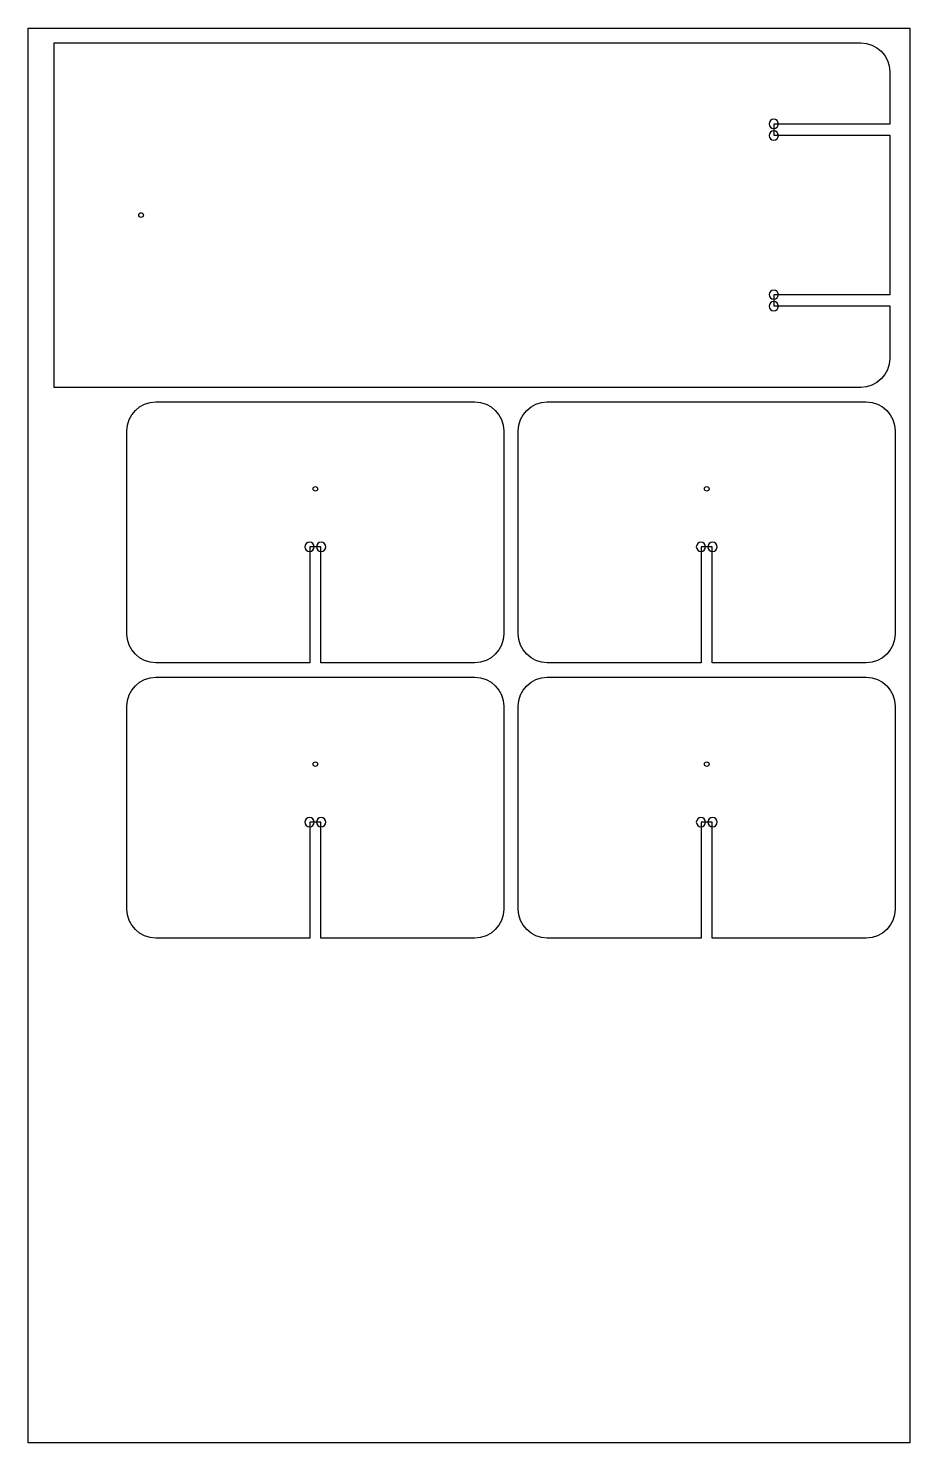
# Model space of a CAD drawing. Header units: millimetres. Extents: x 270 to 1790, y -1220 to 1220.
import ezdxf

# ---------------------------------------------------------------- set-up
doc = ezdxf.new("R2010")
doc.units = ezdxf.units.MM
for name, color, linetype, true_color in [('DXF$exterior', 1, 'Continuous', 0xff0000), ('DXF$interior', 7, 'Continuous', 0x1200ff), ('DXF$plancha', 7, 'Continuous', 0xffffff), ('perno', 7, 'Continuous', 0x00fff0)]:
    doc.layers.add(name, color=color, linetype=linetype, true_color=true_color)

msp = doc.modelspace()

# ---------------------------------------------------------------- linework, layer by layer
at = {"layer": 'DXF$exterior'}
for points in [[(1705.5, 600.5), (314.5, 600.5), (314.5, 1195), (1705.5, 1195)], [(1755.5, 1145), (1755.5, 1054.4), (1555.5, 1054.4), (1555.5, 1035.6), (1755.5, 1035.6), (1755.5, 759.9), (1555.5, 759.9), (1555.5, 741.1), (1755.5, 741.1), (1755.5, 650.5)], [(490, 575.5), (1040, 575.5)], [(1165, 575.5), (1715, 575.5)], [(440, 175.5), (440, 525.5)], [(1090, 525.5), (1090, 175.5)], [(1115, 175.5), (1115, 525.5)], [(1765, 525.5), (1765, 175.5)], [(1040, 125.5), (774.4, 125.5), (774.4, 325.5), (755.6, 325.5), (755.6, 125.5), (490, 125.5)], [(1715, 125.5), (1449.4, 125.5), (1449.4, 325.5), (1430.6, 325.5), (1430.6, 125.5), (1165, 125.5)], [(490, 100.5), (1040, 100.5)], [(1165, 100.5), (1715, 100.5)], [(440, -299.5), (440, 50.5)], [(1090, 50.5), (1090, -299.5)], [(1115, -299.5), (1115, 50.5)], [(1765, 50.5), (1765, -299.5)], [(1040, -349.5), (774.4, -349.5), (774.4, -149.5), (755.6, -149.5), (755.6, -349.5), (490, -349.5)], [(1715, -349.5), (1449.4, -349.5), (1449.4, -149.5), (1430.6, -149.5), (1430.6, -349.5), (1165, -349.5)]]:
    msp.add_lwpolyline(points, dxfattribs=at)
at = {"layer": 'DXF$exterior', "extrusion": (0, 0, -1)}
for centre, start, end in [((-1705.5, 1145, 20), 90, 180), ((-1705.5, 650.5, 20), 180, 270), ((-490, 525.5, 20), 0, 90), ((-1040, 525.5, 20), 90, 180), ((-1165, 525.5, 20), 0, 90), ((-1715, 525.5, 20), 90, 180), ((-490, 175.5, 20), 270, 0), ((-1040, 175.5, 20), 180, 270), ((-1165, 175.5, 20), 270, 0), ((-1715, 175.5, 20), 180, 270), ((-490, 50.5, 20), 0, 90), ((-1040, 50.5, 20), 90, 180), ((-1165, 50.5, 20), 0, 90), ((-1715, 50.5, 20), 90, 180), ((-490, -299.5, 20), 270, 0), ((-1040, -299.5, 20), 180, 270), ((-1165, -299.5, 20), 270, 0), ((-1715, -299.5, 20), 180, 270)]:
    msp.add_arc(centre, 50, start, end, dxfattribs=at)
at = {"layer": 'DXF$interior', "extrusion": (0, 0, -1)}
for centre in [(-1555.5, 1055, 20), (-1555.5, 1035, 20), (-1555.5, 760.5, 20), (-1555.5, 740.5, 20), (-755, 325.5, 20), (-775, 325.5, 20), (-1430, 325.5, 20), (-1450, 325.5, 20), (-755, -149.5, 20), (-775, -149.5, 20), (-1430, -149.5, 20), (-1450, -149.5, 20)]:
    msp.add_circle(centre, 8, dxfattribs=at)
at = {"layer": 'DXF$plancha'}
msp.add_lwpolyline([(270, 1220), (1790, 1220), (1790, -1220), (270, -1220)], close=True, dxfattribs=at)
at = {"layer": 'perno'}
for centre in [(464.5, 897.8), (765, 425.5), (1440, 425.5), (765, -49.5), (1440, -49.5)]:
    msp.add_circle(centre, 4, dxfattribs=at)

doc.saveas('drawing.dxf')
